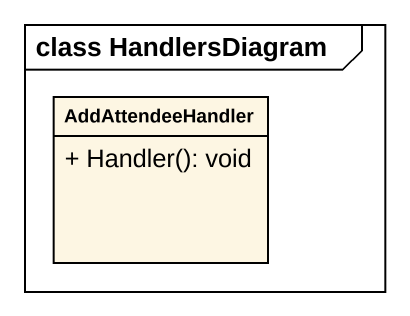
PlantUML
@startuml
mainframe class HandlersDiagram
hide circle
hide empty members
skinparam classAttributeIconSize 0
class AddAttendeeHandler {
  + Handler(): void
}
@enduml
